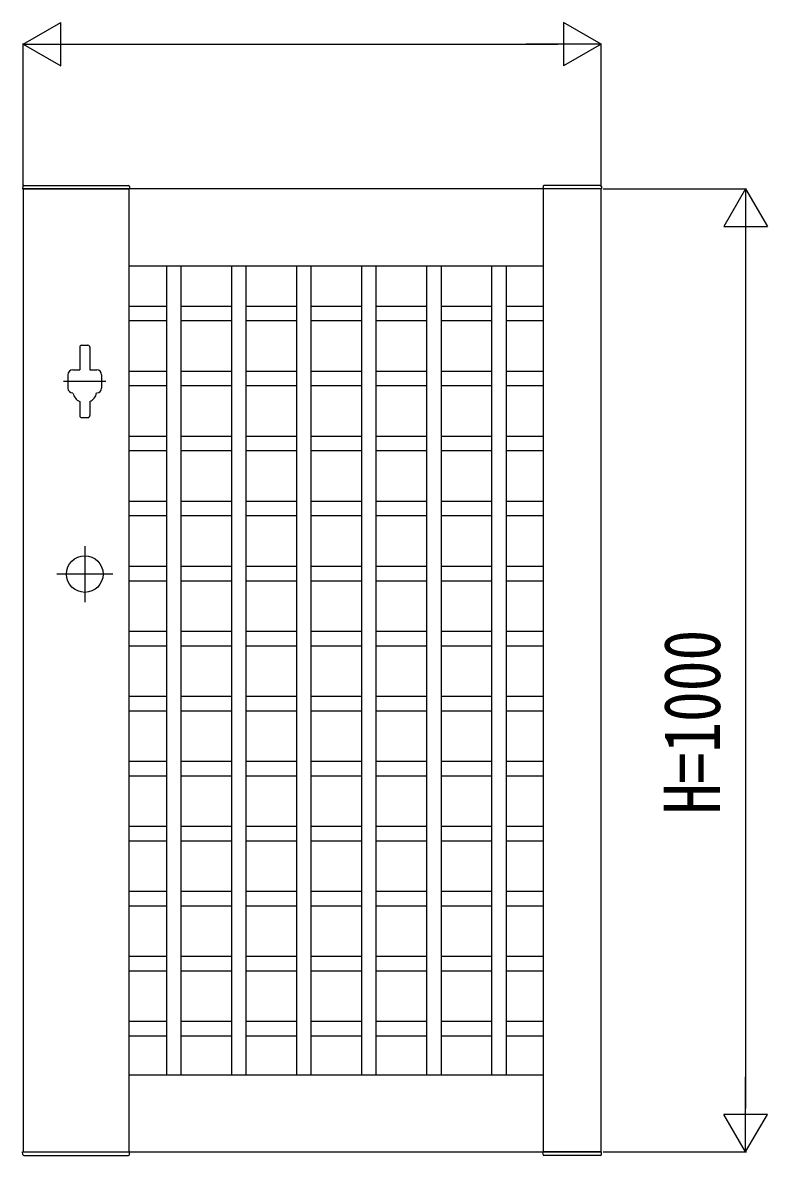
# Model space of a CAD drawing. Units: millimetres, scale not verified. Extents: x -8410 to 8410, y -5940 to 5940.
# Drawn here: x -1810 to -1037, y -1254 to -78 of the extents above; entities that cross this region are included whole.
import ezdxf
from ezdxf.enums import TextEntityAlignment as Align

# ---------------------------------------------------------------- set-up
doc = ezdxf.new("R2010")
doc.units = ezdxf.units.MM
doc.header["$LTSCALE"] = 30
for name, color, linetype in [('0-2_YKK_11', 7, 'Continuous'), ('0-3_YKK_11E', 7, 'Continuous'), ('0-4_YKK_A1', 4, 'Continuous'), ('0-5_YKK_D', 6, 'Continuous')]:
    doc.layers.add(name, color=color, linetype=linetype)
doc.styles.add('ＭＳ ゴシック', font='')
doc.styles.get('ＭＳ ゴシック').set_extended_font_data('MS Gothic')

msp = doc.modelspace()

# ---------------------------------------------------------------- linework, layer by layer
at = {"layer": '0-2_YKK_11'}
for p, q in [((-1699.96, -1250), (-1699.96, -250)), ((-1269.96, -1250), (-1269.96, -250)), ((-1699.96, -330), (-1269.96, -330)), ((-1699.96, -1170), (-1269.96, -1170))]:
    msp.add_line(p, q, dxfattribs=at)
msp.add_lwpolyline([(-1809.96, -250), (-1809.96, -1250), (-1209.96, -1250), (-1209.96, -250)], close=True, dxfattribs=at)
at = {"layer": '0-3_YKK_11E'}
for p, q in [((-1661.21, -330), (-1661.21, -1170)), ((-1646.21, -330), (-1646.21, -1170)), ((-1593.71, -330), (-1593.71, -1170)), ((-1578.71, -330), (-1578.71, -1170)), ((-1526.21, -330), (-1526.21, -1170)), ((-1511.21, -330), (-1511.21, -1170)), ((-1458.71, -330), (-1458.71, -1170)), ((-1443.71, -330), (-1443.71, -1170)), ((-1391.21, -330), (-1391.21, -1170)), ((-1376.21, -330), (-1376.21, -1170)), ((-1323.71, -330), (-1323.71, -1170)), ((-1308.71, -330), (-1308.71, -1170)), ((-1699.96, -371.85), (-1661.21, -371.85)), ((-1646.21, -371.85), (-1593.71, -371.85)), ((-1578.71, -371.85), (-1526.21, -371.85)), ((-1511.21, -371.85), (-1458.71, -371.85)), ((-1443.71, -371.85), (-1391.21, -371.85)), ((-1376.21, -371.85), (-1323.71, -371.85)), ((-1308.71, -371.85), (-1269.96, -371.85)), ((-1699.96, -386.85), (-1661.21, -386.85)), ((-1646.21, -386.85), (-1593.71, -386.85)), ((-1578.71, -386.85), (-1526.21, -386.85)), ((-1511.21, -386.85), (-1458.71, -386.85)), ((-1443.71, -386.85), (-1391.21, -386.85)), ((-1376.21, -386.85), (-1323.71, -386.85)), ((-1308.71, -386.85), (-1269.96, -386.85)), ((-1699.96, -439.35), (-1661.21, -439.35)), ((-1646.21, -439.35), (-1593.71, -439.35)), ((-1578.71, -439.35), (-1526.21, -439.35)), ((-1511.21, -439.35), (-1458.71, -439.35)), ((-1443.71, -439.35), (-1391.21, -439.35)), ((-1376.21, -439.35), (-1323.71, -439.35)), ((-1308.71, -439.35), (-1269.96, -439.35)), ((-1699.96, -454.35), (-1661.21, -454.35)), ((-1646.21, -454.35), (-1593.71, -454.35)), ((-1578.71, -454.35), (-1526.21, -454.35)), ((-1511.21, -454.35), (-1458.71, -454.35)), ((-1443.71, -454.35), (-1391.21, -454.35)), ((-1376.21, -454.35), (-1323.71, -454.35)), ((-1308.71, -454.35), (-1269.96, -454.35)), ((-1699.96, -506.85), (-1661.21, -506.85)), ((-1646.21, -506.85), (-1593.71, -506.85)), ((-1578.71, -506.85), (-1526.21, -506.85)), ((-1511.21, -506.85), (-1458.71, -506.85)), ((-1443.71, -506.85), (-1391.21, -506.85)), ((-1376.21, -506.85), (-1323.71, -506.85)), ((-1308.71, -506.85), (-1269.96, -506.85)), ((-1699.96, -521.85), (-1661.21, -521.85)), ((-1646.21, -521.85), (-1593.71, -521.85)), ((-1578.71, -521.85), (-1526.21, -521.85)), ((-1511.21, -521.85), (-1458.71, -521.85)), ((-1443.71, -521.85), (-1391.21, -521.85)), ((-1376.21, -521.85), (-1323.71, -521.85)), ((-1308.71, -521.85), (-1269.96, -521.85)), ((-1699.96, -574.35), (-1661.21, -574.35)), ((-1646.21, -574.35), (-1593.71, -574.35)), ((-1578.71, -574.35), (-1526.21, -574.35)), ((-1511.21, -574.35), (-1458.71, -574.35)), ((-1443.71, -574.35), (-1391.21, -574.35)), ((-1376.21, -574.35), (-1323.71, -574.35)), ((-1308.71, -574.35), (-1269.96, -574.35)), ((-1699.96, -589.35), (-1661.21, -589.35)), ((-1646.21, -589.35), (-1593.71, -589.35)), ((-1578.71, -589.35), (-1526.21, -589.35)), ((-1511.21, -589.35), (-1458.71, -589.35)), ((-1443.71, -589.35), (-1391.21, -589.35)), ((-1376.21, -589.35), (-1323.71, -589.35)), ((-1308.71, -589.35), (-1269.96, -589.35)), ((-1699.96, -641.85), (-1661.21, -641.85)), ((-1646.21, -641.85), (-1593.71, -641.85)), ((-1578.71, -641.85), (-1526.21, -641.85)), ((-1511.21, -641.85), (-1458.71, -641.85)), ((-1443.71, -641.85), (-1391.21, -641.85)), ((-1376.21, -641.85), (-1323.71, -641.85)), ((-1308.71, -641.85), (-1269.96, -641.85)), ((-1699.96, -656.85), (-1661.21, -656.85)), ((-1646.21, -656.85), (-1593.71, -656.85)), ((-1578.71, -656.85), (-1526.21, -656.85)), ((-1511.21, -656.85), (-1458.71, -656.85)), ((-1443.71, -656.85), (-1391.21, -656.85)), ((-1376.21, -656.85), (-1323.71, -656.85)), ((-1308.71, -656.85), (-1269.96, -656.85)), ((-1699.96, -709.35), (-1661.21, -709.35)), ((-1646.21, -709.35), (-1593.71, -709.35)), ((-1578.71, -709.35), (-1526.21, -709.35)), ((-1511.21, -709.35), (-1458.71, -709.35)), ((-1443.71, -709.35), (-1391.21, -709.35)), ((-1376.21, -709.35), (-1323.71, -709.35)), ((-1308.71, -709.35), (-1269.96, -709.35)), ((-1699.96, -724.35), (-1661.21, -724.35)), ((-1646.21, -724.35), (-1593.71, -724.35)), ((-1578.71, -724.35), (-1526.21, -724.35)), ((-1511.21, -724.35), (-1458.71, -724.35)), ((-1443.71, -724.35), (-1391.21, -724.35)), ((-1376.21, -724.35), (-1323.71, -724.35)), ((-1308.71, -724.35), (-1269.96, -724.35)), ((-1699.96, -776.85), (-1661.21, -776.85)), ((-1646.21, -776.85), (-1593.71, -776.85)), ((-1578.71, -776.85), (-1526.21, -776.85)), ((-1511.21, -776.85), (-1458.71, -776.85)), ((-1443.71, -776.85), (-1391.21, -776.85)), ((-1376.21, -776.85), (-1323.71, -776.85)), ((-1308.71, -776.85), (-1269.96, -776.85)), ((-1699.96, -791.85), (-1661.21, -791.85)), ((-1646.21, -791.85), (-1593.71, -791.85)), ((-1578.71, -791.85), (-1526.21, -791.85)), ((-1511.21, -791.85), (-1458.71, -791.85)), ((-1443.71, -791.85), (-1391.21, -791.85)), ((-1376.21, -791.85), (-1323.71, -791.85)), ((-1308.71, -791.85), (-1269.96, -791.85)), ((-1699.96, -844.35), (-1661.21, -844.35)), ((-1646.21, -844.35), (-1593.71, -844.35)), ((-1578.71, -844.35), (-1526.21, -844.35)), ((-1511.21, -844.35), (-1458.71, -844.35)), ((-1443.71, -844.35), (-1391.21, -844.35)), ((-1376.21, -844.35), (-1323.71, -844.35)), ((-1308.71, -844.35), (-1269.96, -844.35)), ((-1699.96, -859.35), (-1661.21, -859.35)), ((-1646.21, -859.35), (-1593.71, -859.35)), ((-1578.71, -859.35), (-1526.21, -859.35)), ((-1511.21, -859.35), (-1458.71, -859.35)), ((-1443.71, -859.35), (-1391.21, -859.35)), ((-1376.21, -859.35), (-1323.71, -859.35)), ((-1308.71, -859.35), (-1269.96, -859.35)), ((-1699.96, -911.85), (-1661.21, -911.85)), ((-1646.21, -911.85), (-1593.71, -911.85)), ((-1578.71, -911.85), (-1526.21, -911.85)), ((-1511.21, -911.85), (-1458.71, -911.85)), ((-1443.71, -911.85), (-1391.21, -911.85)), ((-1376.21, -911.85), (-1323.71, -911.85)), ((-1308.71, -911.85), (-1269.96, -911.85)), ((-1699.96, -926.85), (-1661.21, -926.85)), ((-1646.21, -926.85), (-1593.71, -926.85)), ((-1578.71, -926.85), (-1526.21, -926.85)), ((-1511.21, -926.85), (-1458.71, -926.85)), ((-1443.71, -926.85), (-1391.21, -926.85)), ((-1376.21, -926.85), (-1323.71, -926.85)), ((-1308.71, -926.85), (-1269.96, -926.85)), ((-1699.96, -979.35), (-1661.21, -979.35)), ((-1646.21, -979.35), (-1593.71, -979.35)), ((-1578.71, -979.35), (-1526.21, -979.35)), ((-1511.21, -979.35), (-1458.71, -979.35)), ((-1443.71, -979.35), (-1391.21, -979.35)), ((-1376.21, -979.35), (-1323.71, -979.35)), ((-1308.71, -979.35), (-1269.96, -979.35)), ((-1699.96, -994.35), (-1661.21, -994.35)), ((-1646.21, -994.35), (-1593.71, -994.35)), ((-1578.71, -994.35), (-1526.21, -994.35)), ((-1511.21, -994.35), (-1458.71, -994.35)), ((-1443.71, -994.35), (-1391.21, -994.35)), ((-1376.21, -994.35), (-1323.71, -994.35)), ((-1308.71, -994.35), (-1269.96, -994.35)), ((-1699.96, -1046.85), (-1661.21, -1046.85)), ((-1646.21, -1046.85), (-1593.71, -1046.85)), ((-1578.71, -1046.85), (-1526.21, -1046.85)), ((-1511.21, -1046.85), (-1458.71, -1046.85)), ((-1443.71, -1046.85), (-1391.21, -1046.85)), ((-1376.21, -1046.85), (-1323.71, -1046.85)), ((-1308.71, -1046.85), (-1269.96, -1046.85)), ((-1699.96, -1061.85), (-1661.21, -1061.85)), ((-1646.21, -1061.85), (-1593.71, -1061.85)), ((-1578.71, -1061.85), (-1526.21, -1061.85)), ((-1511.21, -1061.85), (-1458.71, -1061.85)), ((-1443.71, -1061.85), (-1391.21, -1061.85)), ((-1376.21, -1061.85), (-1323.71, -1061.85)), ((-1308.71, -1061.85), (-1269.96, -1061.85)), ((-1699.96, -1114.35), (-1661.21, -1114.35)), ((-1646.21, -1114.35), (-1593.71, -1114.35)), ((-1578.71, -1114.35), (-1526.21, -1114.35)), ((-1511.21, -1114.35), (-1458.71, -1114.35)), ((-1443.71, -1114.35), (-1391.21, -1114.35)), ((-1376.21, -1114.35), (-1323.71, -1114.35)), ((-1308.71, -1114.35), (-1269.96, -1114.35)), ((-1699.96, -1129.35), (-1661.21, -1129.35)), ((-1646.21, -1129.35), (-1593.71, -1129.35)), ((-1578.71, -1129.35), (-1526.21, -1129.35)), ((-1511.21, -1129.35), (-1458.71, -1129.35)), ((-1443.71, -1129.35), (-1391.21, -1129.35)), ((-1376.21, -1129.35), (-1323.71, -1129.35)), ((-1308.71, -1129.35), (-1269.96, -1129.35))]:
    msp.add_line(p, q, dxfattribs=at)
at = {"layer": '0-4_YKK_A1'}
for p, q in [((-1809.33, -246.5), (-1700.59, -246.5)), ((-1210.59, -246.5), (-1269.33, -246.5)), ((-1810.33, -247.45), (-1810.46, -250)), ((-1810.46, -250), (-1699.46, -250)), ((-1699.59, -247.45), (-1699.46, -250)), ((-1270.33, -247.45), (-1270.46, -250)), ((-1209.46, -250), (-1270.46, -250)), ((-1209.59, -247.45), (-1209.46, -250)), ((-1751.21, -414.5), (-1751.21, -438)), ((-1749.21, -412.5), (-1742.71, -412.5)), ((-1740.71, -414.5), (-1740.71, -438)), ((-1763.46, -443), (-1763.46, -457)), ((-1758.46, -438), (-1751.21, -438)), ((-1740.71, -438), (-1733.46, -438)), ((-1728.46, -443), (-1728.46, -457)), ((-1723.96, -450), (-1767.96, -450)), ((-1751.21, -470.84), (-1751.21, -485.5)), ((-1740.71, -470.84), (-1740.71, -485.5)), ((-1749.21, -487.5), (-1742.71, -487.5)), ((-1745.96, -621), (-1745.96, -679)), ((-1716.96, -650), (-1774.96, -650)), ((-1810.46, -1250), (-1699.46, -1250)), ((-1810.33, -1252.55), (-1810.46, -1250)), ((-1809.33, -1253.5), (-1700.59, -1253.5)), ((-1699.59, -1252.55), (-1699.46, -1250)), ((-1209.46, -1250), (-1270.46, -1250)), ((-1270.33, -1252.55), (-1270.46, -1250)), ((-1210.59, -1253.5), (-1269.33, -1253.5)), ((-1209.59, -1252.55), (-1209.46, -1250))]:
    msp.add_line(p, q, dxfattribs=at)
msp.add_circle((-1745.96, -650), 19, dxfattribs=at)
for centre, radius, start, end in [((-1809.33, -247.5), 1, 90, 177), ((-1700.59, -247.5), 1, 3, 90), ((-1269.33, -247.5), 1, 90, 177), ((-1210.59, -247.5), 1, 3, 90), ((-1749.21, -414.5), 2, 90, 180), ((-1742.71, -414.5), 2, 0, 90), ((-1758.46, -443), 5, 90, 180), ((-1733.46, -443), 5, 0, 90), ((-1758.46, -457), 5, 180, 270), ((-1733.46, -457), 5, 270, 0), ((-1745.96, -459.56), 12.5, 191.55262, 245.16541), ((-1745.96, -459.5), 12.5, 294.83459, 348.44738), ((-1745.96, -459.56), 12.5, 294.83459, 348.44738), ((-1749.21, -485.5), 2, 180, 270), ((-1742.71, -485.5), 2, 270, 0), ((-1809.33, -1252.5), 1, 183, 270), ((-1700.59, -1252.5), 1, 270, 357), ((-1269.33, -1252.5), 1, 183, 270), ((-1210.59, -1252.5), 1, 270, 357)]:
    msp.add_arc(centre, radius, start, end, dxfattribs=at)
at = {"layer": '0-5_YKK_D'}
for p, q in [((-1809.96, -100), (-1770.99, -77.5)), ((-1770.99, -122.5), (-1770.99, -77.5)), ((-1209.96, -100), (-1248.93, -77.5)), ((-1248.93, -77.5), (-1248.93, -122.5)), ((-1809.96, -248), (-1809.96, -99)), ((-1809.96, -100), (-1770.99, -122.5)), ((-1809.96, -100), (-1732.02, -100)), ((-1764.96, -100), (-1254.96, -100)), ((-1209.96, -100), (-1287.9, -100)), ((-1209.96, -100), (-1248.93, -122.5)), ((-1209.96, -248), (-1209.96, -99)), ((-1207.96, -250), (-1058.96, -250)), ((-1059.96, -250), (-1082.46, -288.97)), ((-1059.96, -250), (-1037.46, -288.97)), ((-1059.96, -250), (-1059.96, -327.94)), ((-1082.46, -288.97), (-1037.46, -288.97)), ((-1059.96, -295), (-1059.96, -1205)), ((-1059.96, -1250), (-1059.96, -1172.06)), ((-1059.96, -1250), (-1082.46, -1211.03)), ((-1037.46, -1211.03), (-1082.46, -1211.03)), ((-1059.96, -1250), (-1037.46, -1211.03)), ((-1207.96, -1250), (-1058.96, -1250))]:
    msp.add_line(p, q, dxfattribs=at)

# ---------------------------------------------------------------- texts
at = {"layer": '0-5_YKK_D', "style": 'ＭＳ ゴシック', "width": 0.8}
msp.add_text('H=1000', height=58.65, rotation=90, dxfattribs=at).set_placement((-1068.96, -899.33), align=Align.BOTTOM_LEFT)

doc.saveas('drawing.dxf')
